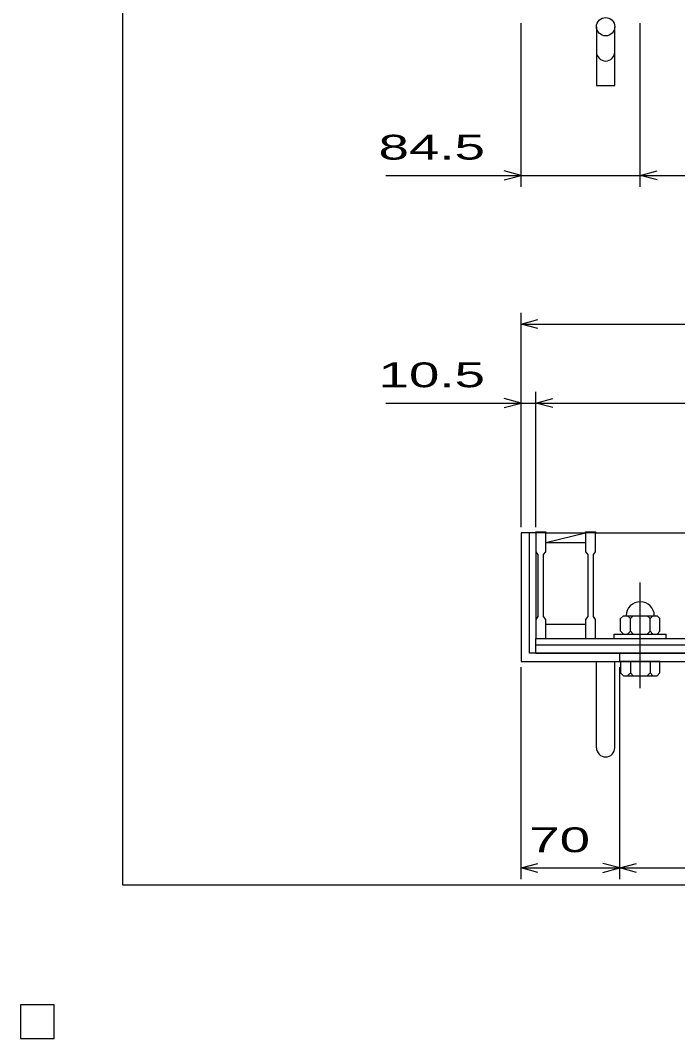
# Model space of a CAD drawing. Units: millimetres, scale not verified. Extents: x -1456 to 1385, y -1026 to 843.
# Drawn here: x -1456 to -989, y -1026 to -304 of the extents above; entities that cross this region are included whole.
import ezdxf
from ezdxf.enums import TextEntityAlignment as Align

# ---------------------------------------------------------------- set-up
doc = ezdxf.new("R2010")
doc.units = ezdxf.units.MM
doc.header["$LTSCALE"] = 8
doc.linetypes.add('CHAIN', pattern=[18.5, 12, -1.5, 3.5, -1.5])
for name, color, linetype, lineweight in [('0_2', 150, 'Continuous', 25), ('16', 3, 'Continuous', 25), ('19', 6, 'Continuous', 25), ('22', 4, 'Continuous', 25)]:
    doc.layers.add(name, color=color, linetype=linetype, lineweight=lineweight)
doc.styles.add('ベクトル', font='')
doc.styles.get('ベクトル').set_extended_font_data('ベクトル')

msp = doc.modelspace()

# ---------------------------------------------------------------- linework, layer by layer
at = {"layer": '0_2'}
for p, q in [((-1383.2, -917.2), (-1383.2, 842.8)), ((1384.8, -917.2), (-1383.2, -917.2))]:
    msp.add_line(p, q, dxfattribs=at)
at = {"layer": '16'}
for p, q in [((-1090, -667), (-1090, -666.3)), ((-1090, -666.3), (-1083, -666.3)), ((-1090, -667), (-1090, -680.5)), ((-1083, -667), (-1090, -667)), ((-1090, -667), (-1090, -732)), ((-1083, -666.3), (-1083, -667)), ((-1083, -680.5), (-1083, -667)), ((-1083, -667), (-1054.7, -667)), ((-1083, -674), (-1054.7, -667)), ((-1054.7, -667), (-1054.7, -666.3)), ((-1054.7, -666.3), (-1047.7, -666.3)), ((-1054.7, -667), (-1054.7, -680.5)), ((-1047.7, -667), (-1054.7, -667)), ((-1047.7, -666.3), (-1047.7, -667)), ((-1047.7, -680.5), (-1047.7, -667)), ((-1047.7, -667), (-984.1, -667)), ((-1083, -674), (-1054.7, -674)), ((-1090, -680.5), (-1088.5, -682.5)), ((-1088.5, -682.5), (-1088.5, -726.5)), ((-1084.5, -682.5), (-1083, -680.5)), ((-1084.5, -726.5), (-1084.5, -682.5)), ((-1054.7, -680.5), (-1053.2, -682.5)), ((-1053.2, -682.5), (-1053.2, -726.5)), ((-1049.2, -682.5), (-1047.7, -680.5)), ((-1049.2, -726.5), (-1049.2, -682.5)), ((-1088.5, -726.5), (-1090, -728.5)), ((-1090, -728.5), (-1090, -742)), ((-1083, -728.5), (-1084.5, -726.5)), ((-1083, -742), (-1083, -728.5)), ((-1053.2, -726.5), (-1054.7, -728.5)), ((-1054.7, -728.5), (-1054.7, -742)), ((-1047.7, -728.5), (-1049.2, -726.5)), ((-1047.7, -742), (-1047.7, -728.5)), ((-1027.9, -726), (-1029.9, -728)), ((-1029.9, -737), (-1029.9, -728)), ((-1027.9, -726), (-1003.9, -726)), ((-1024.9, -726), (-1022.9, -728)), ((-1022.9, -728), (-1020.9, -726)), ((-1022.9, -737), (-1022.9, -728)), ((-1010.9, -726), (-1008.9, -728)), ((-1008.9, -728), (-1006.9, -726)), ((-1008.9, -737), (-1008.9, -728)), ((-1003.9, -726), (-1001.9, -728)), ((-1001.9, -737), (-1001.9, -728)), ((-1083, -732), (-1054.7, -732)), ((-1090, -742), (-1083, -742)), ((-1090, -742), (-271, -742)), ((-1090, -746.5), (-1090, -742)), ((-1054.7, -742), (-1047.7, -742)), ((-1047.7, -742), (-984.1, -742)), ((-1034.4, -742), (-1034.4, -739)), ((-1034.4, -739), (-997.4, -739)), ((-1034.4, -742), (-997.4, -742)), ((-1029.9, -737), (-1027.9, -739)), ((-1024.9, -739), (-1022.9, -737)), ((-1020.9, -739), (-1022.9, -737)), ((-1010.9, -739), (-1008.9, -737)), ((-1006.9, -739), (-1008.9, -737)), ((-1003.9, -739), (-1001.9, -737)), ((-997.4, -742), (-997.4, -739)), ((-1090, -746.5), (-271, -746.5)), ((-1090, -752.5), (-1090, -746.5)), ((-1090, -752.5), (-271, -752.5)), ((-1432, -1002), (-1456, -1002)), ((-1456, -1002), (-1456, -1026)), ((-1432, -1002), (-1456, -1002)), ((-1456, -1002), (-1456, -1026)), ((-1432, -1002), (-1456, -1002)), ((-1456, -1002), (-1456, -1026)), ((-1432, -1002), (-1456, -1002)), ((-1456, -1002), (-1456, -1026)), ((-1432, -1002), (-1456, -1002)), ((-1456, -1002), (-1456, -1026)), ((-1432, -1026), (-1432, -1002)), ((-1432, -1026), (-1432, -1002)), ((-1432, -1026), (-1432, -1002)), ((-1432, -1026), (-1432, -1002)), ((-1432, -1026), (-1432, -1002)), ((-1456, -1026), (-1432, -1026)), ((-1456, -1026), (-1432, -1026)), ((-1456, -1026), (-1432, -1026)), ((-1456, -1026), (-1432, -1026)), ((-1456, -1026), (-1432, -1026))]:
    msp.add_line(p, q, dxfattribs=at)
at = {"layer": '16', "linetype": 'CHAIN'}
msp.add_line((-1015.9, -777.4), (-1015.9, -702.4), dxfattribs=at)
at = {"layer": '16'}
msp.add_arc((-1015.9, -726), 10, 0, 180, dxfattribs=at)
at = {"layer": '19'}
for p, q in [((-1047, -308), (-1047, -349.62)), ((-1034, -349.62), (-1034, -308)), ((-1047, -349.62), (-1034, -349.62)), ((-1090, -667), (-1100.5, -667)), ((-1100.5, -667), (-1100.5, -758.5)), ((-1094.5, -752.5), (-1094.5, -667)), ((-1100.5, -758.5), (-260.5, -758.5)), ((-266.5, -752.5), (-1094.5, -752.5)), ((-1047, -819.61), (-1047, -758.5)), ((-1034, -819.61), (-1034, -758.5)), ((-1030.5, -758.5), (-1030.5, -752.5)), ((-1029.9, -758.5), (-1029.9, -766.5)), ((-1001.9, -758.5), (-1029.9, -758.5)), ((-1022.9, -758.5), (-1022.9, -766.5)), ((-1008.9, -758.5), (-1008.9, -766.5)), ((-1001.9, -766.5), (-1001.9, -758.5)), ((-1029.9, -766.5), (-1027.9, -768.5)), ((-1027.9, -768.5), (-1003.9, -768.5)), ((-1022.9, -766.5), (-1024.9, -768.5)), ((-1020.9, -768.5), (-1022.9, -766.5)), ((-1008.9, -766.5), (-1010.9, -768.5)), ((-1006.9, -768.5), (-1008.9, -766.5)), ((-1003.9, -768.5), (-1001.9, -766.5))]:
    msp.add_line(p, q, dxfattribs=at)
msp.add_circle((-1040.5, -308), 6.5, dxfattribs=at)
for centre in [(-1040.5, -325.84), (-1040.5, -819.61)]:
    msp.add_arc(centre, 6.5, 180, 0, dxfattribs=at)
at = {"layer": '22'}
for p, q in [((-1100.5, -421.5), (-1100.5, -305.5)), ((-1015.9, -421.5), (-1015.9, -305.5)), ((-1100.5, -413.5), (-1112.5, -410.3)), ((-1015.9, -413.5), (-1003.9, -410.3)), ((-1196.5, -413.5), (-1100.5, -413.5)), ((-1112.5, -416.7), (-1100.5, -413.5)), ((-1100.5, -413.5), (-1015.9, -413.5)), ((-1003.9, -416.7), (-1015.9, -413.5)), ((-1015.9, -413.5), (-345.2, -413.5)), ((-1100.5, -663), (-1100.5, -511)), ((-1100.5, -519), (-1088.5, -515.8)), ((-1088.5, -522.2), (-1100.5, -519)), ((-1100.5, -519), (-260.5, -519)), ((-1100.5, -663), (-1100.5, -567)), ((-1090, -663), (-1090, -567)), ((-1196.5, -575), (-1100.5, -575)), ((-1100.5, -575), (-1112.5, -571.8)), ((-1112.5, -578.2), (-1100.5, -575)), ((-1100.5, -575), (-1090, -575)), ((-1090, -575), (-1078, -571.8)), ((-1078, -578.2), (-1090, -575)), ((-1090, -575), (-271, -575)), ((-1100.5, -912.9), (-1100.5, -762.5)), ((-1030.5, -912.9), (-1030.5, -762.5)), ((-1100.5, -904.9), (-1088.5, -901.7)), ((-1030.5, -904.9), (-1042.5, -901.7)), ((-1030.5, -904.9), (-1018.5, -901.7)), ((-1088.5, -908.1), (-1100.5, -904.9)), ((-1100.5, -904.9), (-1030.5, -904.9)), ((-1042.5, -908.1), (-1030.5, -904.9)), ((-1018.5, -908.1), (-1030.5, -904.9)), ((-1030.5, -904.9), (-330.5, -904.9))]:
    msp.add_line(p, q, dxfattribs=at)
at = {"layer": '22', "color": 2}
for p, q in [((-1432, -1002), (-1456, -1002)), ((-1456, -1002), (-1456, -1026)), ((-1432, -1002), (-1456, -1002)), ((-1456, -1002), (-1456, -1026)), ((-1432, -1002), (-1456, -1002)), ((-1456, -1002), (-1456, -1026)), ((-1432, -1026), (-1432, -1002)), ((-1432, -1026), (-1432, -1002)), ((-1432, -1026), (-1432, -1002)), ((-1456, -1026), (-1432, -1026)), ((-1456, -1026), (-1432, -1026)), ((-1456, -1026), (-1432, -1026))]:
    msp.add_line(p, q, dxfattribs=at)

# ---------------------------------------------------------------- texts
at = {"layer": '22', "color": 2, "style": 'ベクトル', "width": 1.65}
for s, p in [(' 84.5 ', (-1212.5, -393.5)), (' 10.5 ', (-1212.5, -555)), (' 70 ', (-1105.5, -884.9))]:
    msp.add_text(s, height=17.6, dxfattribs=at).set_placement(p, align=Align.MIDDLE_LEFT)

doc.saveas('drawing.dxf')
